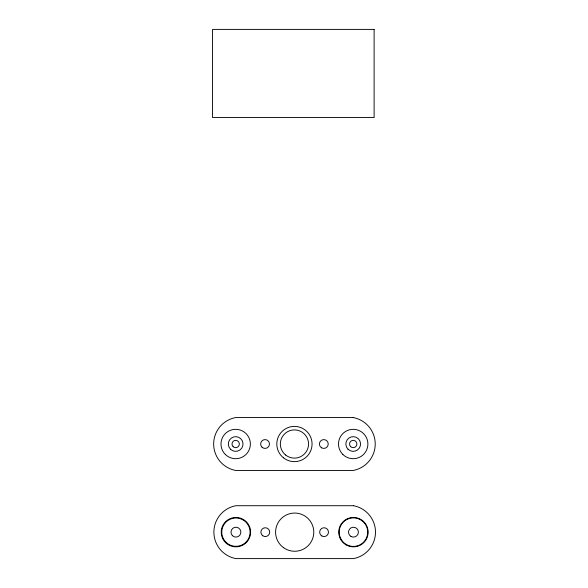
<?xml version="1.0" encoding="UTF-8"?>
<svg xmlns="http://www.w3.org/2000/svg" width="588" height="588" viewBox="0 0 588 588"><rect width="100%" height="100%" fill="white"/><g stroke="black" fill="none" stroke-linecap="round" stroke-linejoin="round"><path stroke-width="0.88" d="M374.115 29.4L212.518 29.4L212.518 117.549L374.115 117.549L374.115 29.4M353.204 417.568L235.678 417.568A26.886 26.886 0 0 0 235.678 470.451L353.204 470.451A26.886 26.886 0 0 0 353.204 417.568M353.447 505.709L235.92 505.709A26.886 26.886 0 0 0 235.92 558.6L353.447 558.6A26.886 26.886 0 0 0 353.447 505.709M262.74 535.741A4.41 4.41 0 0 0 269.686 532.588A4.41 4.41 0 0 0 263.483 528.142A4.41 4.41 0 0 0 262.74 535.741M321.864 535.977A4.41 4.41 0 0 0 328.471 532.155A4.41 4.41 0 0 0 321.864 528.34A4.41 4.41 0 0 0 321.864 535.977M321.614 447.828A4.41 4.41 0 0 0 328.229 444.014A4.41 4.41 0 0 0 321.614 440.191A4.41 4.41 0 0 0 321.614 447.828M262.035 447.218A4.41 4.41 0 0 0 269.348 445.028A4.41 4.41 0 0 0 263.791 439.787A4.41 4.41 0 0 0 262.035 447.218M225.66 542.673A14.693 14.693 0 0 0 250.157 535.786A14.693 14.693 0 0 0 231.944 518.013A14.693 14.693 0 0 0 225.66 542.673M346.104 544.878A14.693 14.693 0 0 0 368.139 532.155A14.693 14.693 0 0 0 346.104 519.432A14.693 14.693 0 0 0 346.104 544.878M225.417 454.524A14.693 14.693 0 0 0 249.915 447.637A14.693 14.693 0 0 0 231.701 429.865A14.693 14.693 0 0 0 225.417 454.524M342.811 454.399A14.693 14.693 0 0 0 367.397 447.813A14.693 14.693 0 0 0 349.404 429.821A14.693 14.693 0 0 0 342.811 454.399M283.556 547.678A19.095 19.095 0 0 0 313.691 534.036A19.095 19.095 0 0 0 286.812 514.757A19.095 19.095 0 0 0 283.556 547.678M283.438 457.787A17.633 17.633 0 0 0 311.868 446.652A17.633 17.633 0 0 0 288.01 427.594A17.633 17.633 0 0 0 283.438 457.787M285.636 455.031A14.105 14.105 0 0 0 308.384 446.123A14.105 14.105 0 0 0 289.296 430.879A14.105 14.105 0 0 0 285.636 455.031M226.027 542.298A14.171 14.171 0 0 0 249.657 535.653A14.171 14.171 0 0 0 232.084 518.513A14.171 14.171 0 0 0 226.027 542.298M346.31 544.525A14.281 14.281 0 0 0 367.728 532.155A14.281 14.281 0 0 0 346.31 519.785A14.281 14.281 0 0 0 346.31 544.525M232.466 535.697A4.947 4.947 0 0 0 240.713 533.375A4.947 4.947 0 0 0 234.583 527.399A4.947 4.947 0 0 0 232.466 535.697M350.977 536.44A4.947 4.947 0 0 0 358.393 532.155A4.947 4.947 0 0 0 350.977 527.877A4.947 4.947 0 0 0 350.977 536.44M230.547 449.269A7.343 7.343 0 0 0 242.793 445.822A7.343 7.343 0 0 0 233.686 436.943A7.343 7.343 0 0 0 230.547 449.269M348.008 449.203A7.343 7.343 0 0 0 360.297 445.91A7.343 7.343 0 0 0 351.301 436.913A7.343 7.343 0 0 0 348.008 449.203M233.113 446.637A3.675 3.675 0 0 0 239.235 444.918A3.675 3.675 0 0 0 234.678 440.478A3.675 3.675 0 0 0 233.113 446.637M350.61 446.608A3.675 3.675 0 0 0 356.754 444.962A3.675 3.675 0 0 0 352.256 440.463A3.675 3.675 0 0 0 350.61 446.608"/></g></svg>
